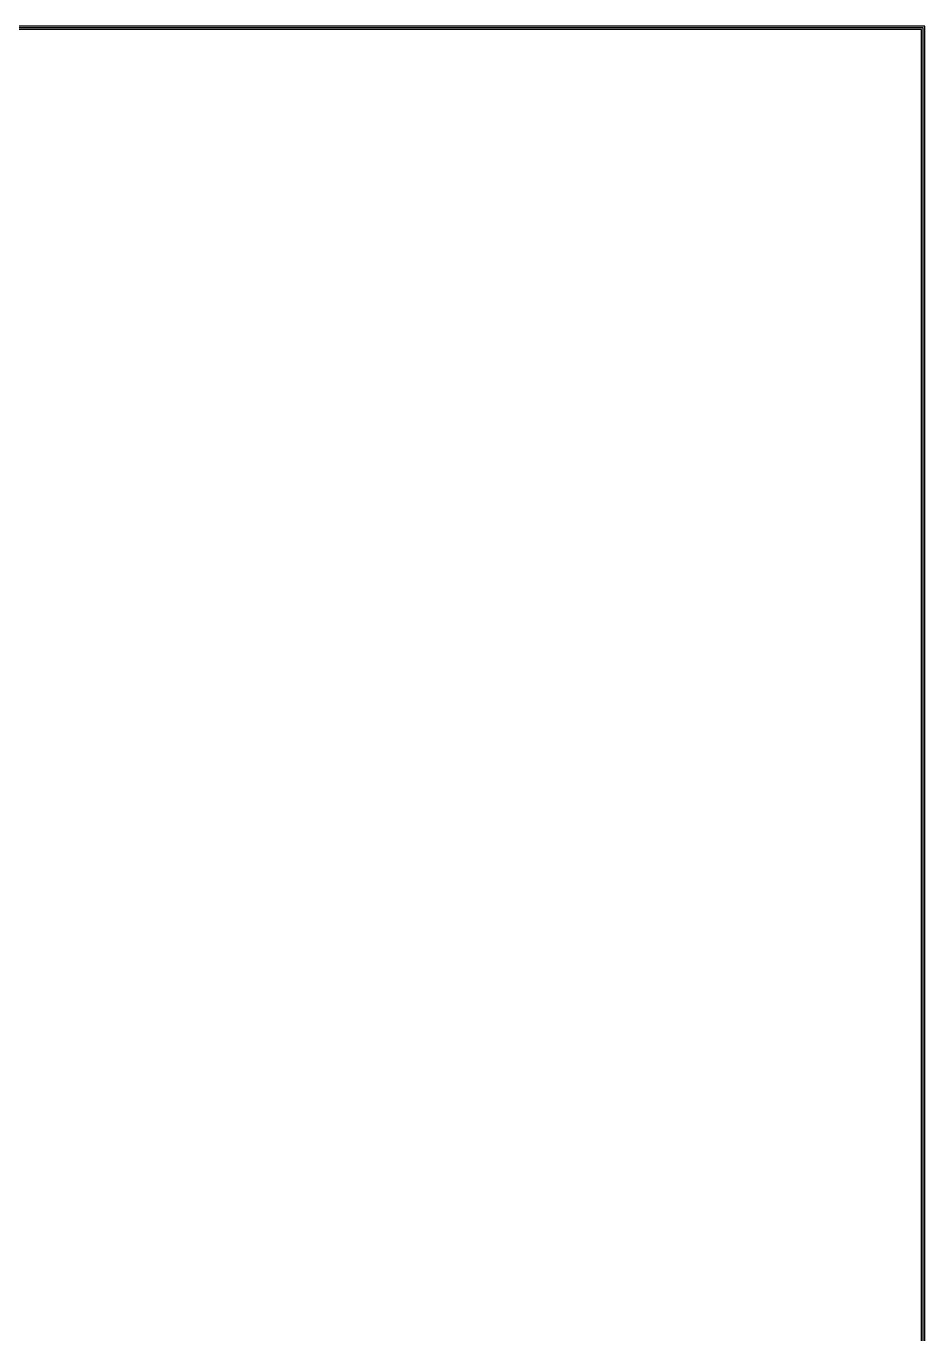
# Model space of a CAD drawing. Header units: inches. Extents: x 3 to 172, y -62 to 57.
# Drawn here: x 153.4 to 172.2, y 29.63 to 56.99 of the extents above; entities that cross this region are included whole.
import ezdxf

# ---------------------------------------------------------------- set-up
doc = ezdxf.new("R2010")
doc.units = ezdxf.units.IN
doc.header["$MEASUREMENT"] = 0
doc.layers.add('BORDER-1', color=5, linetype='Continuous')

msp = doc.modelspace()

# ---------------------------------------------------------------- linework, layer by layer
at = {"layer": 'BORDER-1', "color": 2}
for p, q in [((172.2023, 56.9949), (95.2536, 56.9949)), ((172.1673, 56.9599), (95.2886, 56.9599)), ((172.1673, 2.2927), (172.1673, 56.9599)), ((172.2023, 2.2577), (172.2023, 56.9949)), ((172.1323, 56.9249), (95.3236, 56.9249)), ((172.1323, 2.3277), (172.1323, 56.9249))]:
    msp.add_line(p, q, dxfattribs=at)

doc.saveas('drawing.dxf')
